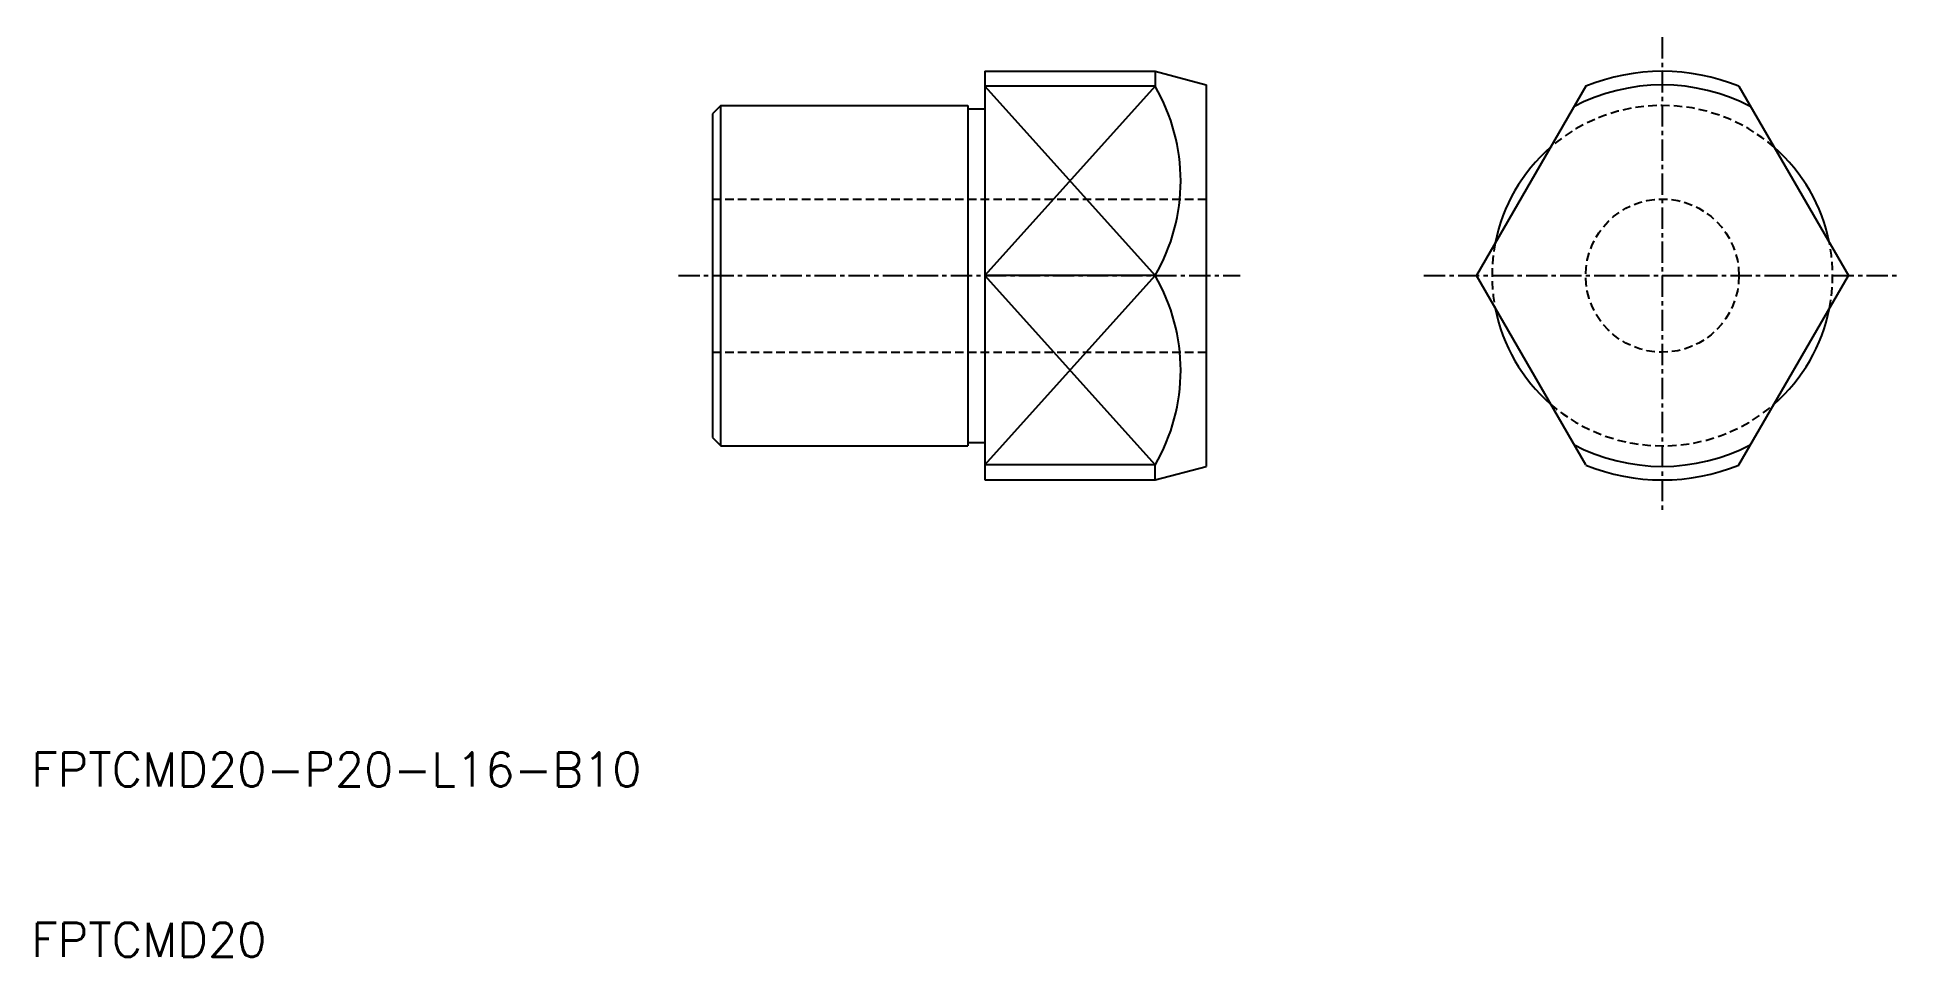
# Model space of a CAD drawing. Extents: x 10 to 120, y 10 to 64.
import ezdxf

# ---------------------------------------------------------------- set-up
doc = ezdxf.new("R2010")
doc.units = 0
doc.linetypes.add('CENTER', pattern=[2, 1.25, -0.25, 0.25, -0.25])
doc.linetypes.add('DASHED', pattern=[0.75, 0.5, -0.25])
doc.layers.get('0').update_dxf_attribs({"linetype": 'CONTINUOUS'})
doc.layers.add('CENTER', color=1, linetype='CENTER')
doc.styles.get("Standard").update_dxf_attribs({"font": 'txt.shx'})

msp = doc.modelspace()

# ---------------------------------------------------------------- linework, layer by layer
at = {"color": 7, "linetype": 'CONTINUOUS'}
for p, q in [((66, 62), (76, 62)), ((66, 62), (66, 38)), ((76, 62), (76, 61.12)), ((76, 62), (79, 61.2)), ((76, 61.12), (66, 61.12)), ((79, 61.2), (79, 38.8)), ((101.29, 61.12), (94.87, 50)), ((110.29, 61.12), (116.72, 50)), ((50.5, 60), (50, 59.5)), ((50, 59.5), (50, 40.5)), ((50.5, 60), (65, 60)), ((50.5, 40), (50.5, 60)), ((65, 60), (65, 40)), ((65, 59.8), (66, 59.8)), ((76, 50), (66, 50)), ((101.29, 38.88), (94.87, 50)), ((110.29, 38.88), (116.72, 50)), ((50, 40.5), (50.5, 40)), ((50.5, 40), (65, 40)), ((65, 40.2), (66, 40.2)), ((76, 38.88), (66, 38.88)), ((76, 38), (76, 38.88)), ((76, 38), (79, 38.8)), ((66, 38), (76, 38))]:
    msp.add_line(p, q, dxfattribs=at)
at = {"color": 3, "linetype": 'CONTINUOUS'}
for p, q in [((76, 61.12), (66, 50)), ((66, 61.12), (76, 50)), ((76, 38.88), (66, 50)), ((66, 38.88), (76, 50))]:
    msp.add_line(p, q, dxfattribs=at)
at = {"color": 3, "linetype": 'DASHED'}
for p, q in [((50, 54.5), (79, 54.5)), ((50, 45.5), (79, 45.5))]:
    msp.add_line(p, q, dxfattribs=at)
msp.add_circle((105.79, 50), 4.5, dxfattribs=at)
at = {"color": 7, "linetype": 'CONTINUOUS'}
for centre, radius, start, end in [((105.79, 50), 12, 67.9757, 112.0243), ((66.44, 55.56), 11.06, 329.815, 30.185), ((105.79, 50), 11.2, 62.3423, 117.6577), ((105.79, 50), 10, 131.0719, 168.9281), ((105.79, 50), 10, 11.0719, 48.9281), ((66.44, 44.44), 11.06, 329.815, 30.185), ((105.79, 50), 10, 191.0719, 228.9281), ((105.79, 50), 10, 311.0719, 348.9281), ((105.79, 50), 11.2, 242.3423, 297.6577), ((105.79, 50), 12, 247.9757, 292.0243)]:
    msp.add_arc(centre, radius, start, end, dxfattribs=at)
at = {"color": 3, "linetype": 'DASHED'}
for start, end in [(48.9281, 131.0719), (168.9281, 191.0719), (348.9281, 11.0719), (228.9281, 311.0719)]:
    msp.add_arc((105.79, 50), 10, start, end, dxfattribs=at)
at = {"layer": 'CENTER', "color": 1, "linetype": 'CENTER'}
for p, q in [((105.79, 64), (105.79, 36)), ((48, 50), (81, 50)), ((91.79, 50), (119.79, 50))]:
    msp.add_line(p, q, dxfattribs=at)

# ---------------------------------------------------------------- texts
at = {"color": 7, "linetype": 'CONTINUOUS'}
for s, p in [('FPTCMD20-P20-L16-B10', (10, 20)), ('FPTCMD20', (10, 10))]:
    msp.add_text(s, height=2, dxfattribs=at).set_placement(p)

doc.saveas('drawing.dxf')
